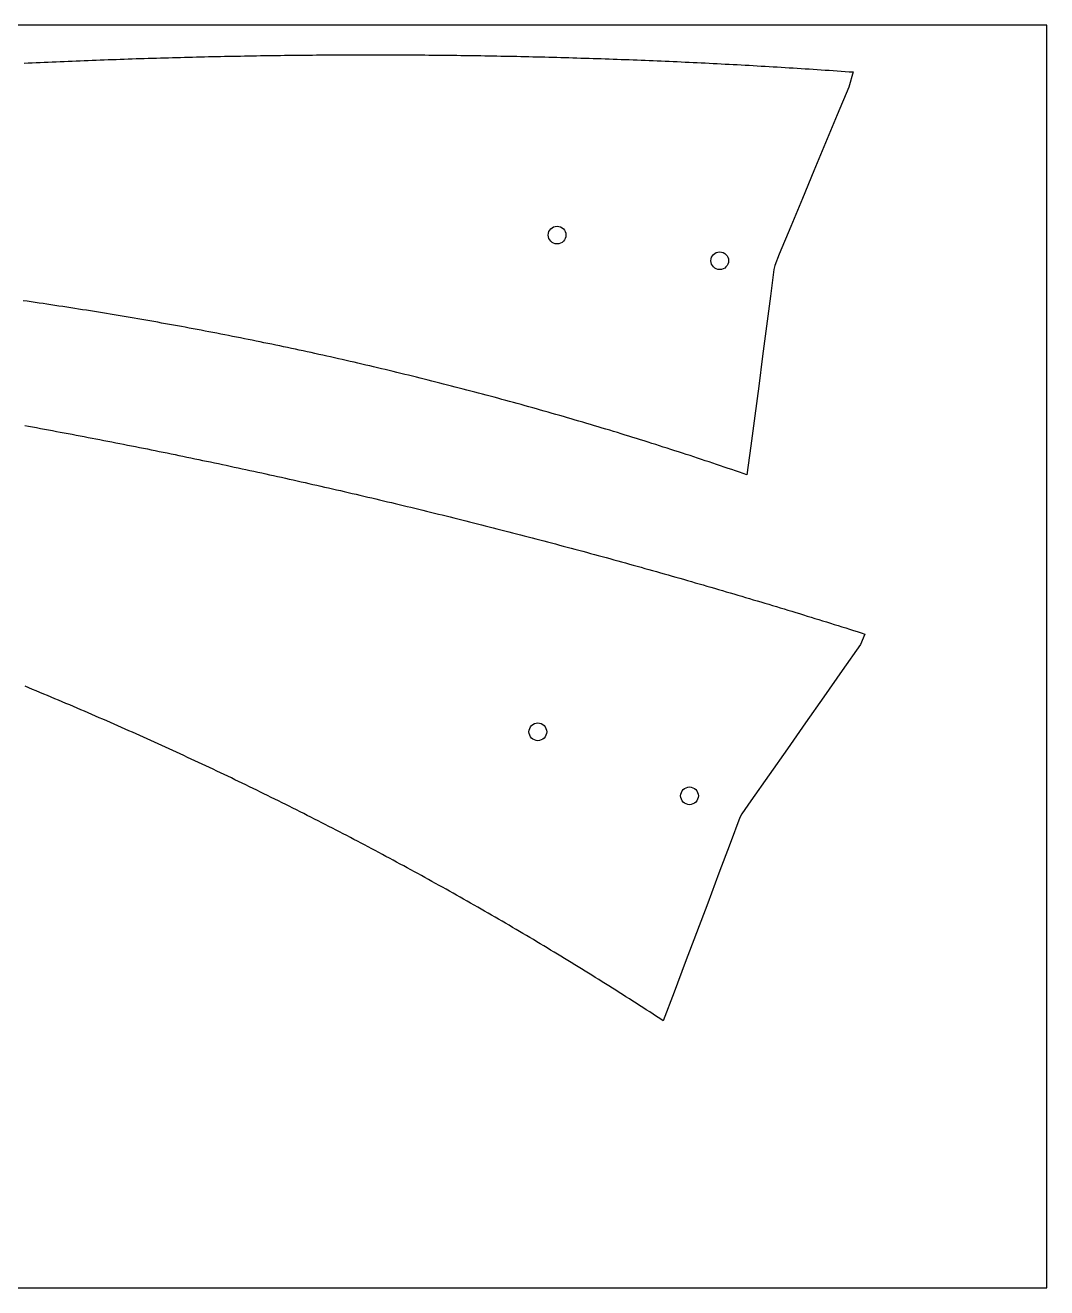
# Model space of a CAD drawing. Extents: x 2 to 322, y 1 to 49.
# Drawn here: x 284.88 to 322.11, y 0.74 to 46.74 of the extents above; entities that cross this region are included whole.
import ezdxf

# ---------------------------------------------------------------- set-up
doc = ezdxf.new("R2010")
doc.units = 0
doc.layers.get('0').update_dxf_attribs({"linetype": 'CONTINUOUS'})
doc.layers.add('CUT_SHEET', color=1, linetype='CONTINUOUS')
doc.layers.add('DRILLING', color=3, linetype='CONTINUOUS')

msp = doc.modelspace()

# ---------------------------------------------------------------- linework, layer by layer
for points in [[(284.844, 45.3614, 0), (284.99, 45.3683, 0), (285.136, 45.3751, 0), (285.282, 45.3819, 0), (285.428, 45.3885, 0), (285.574, 45.3951, 0), (285.72, 45.4017, 0), (285.866, 45.4081, 0), (286.011, 45.4145, 0), (286.157, 45.4208, 0), (286.303, 45.427, 0), (286.449, 45.4331, 0), (286.595, 45.4392, 0), (286.741, 45.4451, 0), (286.887, 45.451, 0), (287.033, 45.4569, 0), (287.179, 45.4626, 0), (287.325, 45.4683, 0), (287.471, 45.4739, 0), (287.617, 45.4794, 0), (287.763, 45.4848, 0), (287.909, 45.4902, 0), (288.055, 45.4955, 0), (288.2, 45.5007, 0), (288.346, 45.5058, 0), (288.492, 45.5108, 0), (288.638, 45.5158, 0), (288.784, 45.5207, 0), (288.93, 45.5255, 0), (289.076, 45.5302, 0), (289.222, 45.5349, 0), (289.368, 45.5395, 0), (289.514, 45.5439, 0), (289.66, 45.5484, 0), (289.806, 45.5527, 0), (289.952, 45.557, 0), (290.098, 45.5611, 0), (290.244, 45.5652, 0), (290.39, 45.5692, 0), (290.536, 45.5732, 0), (290.682, 45.577, 0), (290.828, 45.5808, 0), (290.974, 45.5845, 0), (291.12, 45.5881, 0), (291.266, 45.5917, 0), (291.412, 45.5951, 0), (291.558, 45.5985, 0), (291.704, 45.6018, 0), (291.85, 45.605, 0), (291.996, 45.6082, 0), (292.142, 45.6112, 0), (292.288, 45.6142, 0), (292.434, 45.6171, 0), (292.58, 45.6199, 0), (292.726, 45.6226, 0), (292.872, 45.6253, 0), (293.018, 45.6279, 0), (293.164, 45.6303, 0), (293.31, 45.6328, 0), (293.456, 45.6351, 0), (293.602, 45.6373, 0), (293.748, 45.6395, 0), (293.894, 45.6416, 0), (294.04, 45.6436, 0), (294.186, 45.6455, 0), (294.332, 45.6473, 0), (294.478, 45.6491, 0), (294.624, 45.6508, 0), (294.77, 45.6523, 0), (294.916, 45.6539, 0), (295.062, 45.6553, 0), (295.208, 45.6566, 0), (295.355, 45.6579, 0), (295.501, 45.6591, 0), (295.647, 45.6602, 0), (295.793, 45.6612, 0), (295.939, 45.6621, 0), (296.085, 45.6629, 0), (296.231, 45.6637, 0), (296.377, 45.6644, 0), (296.523, 45.665, 0), (296.669, 45.6655, 0), (296.815, 45.6659, 0), (296.961, 45.6663, 0), (297.107, 45.6665, 0), (297.253, 45.6667, 0), (297.399, 45.6668, 0), (297.545, 45.6668, 0), (297.691, 45.6667, 0), (297.837, 45.6666, 0), (297.983, 45.6663, 0), (298.129, 45.666, 0), (298.275, 45.6656, 0), (298.421, 45.6651, 0), (298.567, 45.6645, 0), (298.713, 45.6639, 0), (298.859, 45.6631, 0), (299.005, 45.6623, 0), (299.151, 45.6614, 0), (299.297, 45.6604, 0), (299.443, 45.6593, 0), (299.589, 45.6581, 0), (299.735, 45.6568, 0), (299.881, 45.6555, 0), (300.028, 45.6541, 0), (300.174, 45.6526, 0), (300.32, 45.651, 0), (300.466, 45.6493, 0), (300.612, 45.6475, 0), (300.758, 45.6456, 0), (300.904, 45.6437, 0), (301.05, 45.6417, 0), (301.196, 45.6395, 0), (301.342, 45.6373, 0), (301.488, 45.6351, 0), (301.634, 45.6327, 0), (301.78, 45.6302, 0), (301.926, 45.6277, 0), (302.072, 45.625, 0), (302.218, 45.6223, 0), (302.364, 45.6195, 0), (302.51, 45.6166, 0), (302.656, 45.6136, 0), (302.802, 45.6106, 0), (302.948, 45.6074, 0), (303.094, 45.6041, 0), (303.24, 45.6008, 0), (303.386, 45.5974, 0), (303.532, 45.5939, 0), (303.678, 45.5903, 0), (303.824, 45.5866, 0), (303.97, 45.5829, 0), (304.116, 45.579, 0), (304.262, 45.5751, 0), (304.408, 45.571, 0), (304.554, 45.5669, 0), (304.7, 45.5627, 0), (304.846, 45.5584, 0), (304.992, 45.554, 0), (305.138, 45.5496, 0), (305.284, 45.545, 0), (305.43, 45.5404, 0), (305.576, 45.5356, 0), (305.721, 45.5308, 0), (305.867, 45.5259, 0), (306.013, 45.5209, 0), (306.159, 45.5159, 0), (306.305, 45.5107, 0), (306.451, 45.5054, 0), (306.597, 45.5001, 0), (306.743, 45.4947, 0), (306.889, 45.4892, 0), (307.035, 45.4836, 0), (307.181, 45.4779, 0), (307.327, 45.4721, 0), (307.473, 45.4662, 0), (307.619, 45.4603, 0), (307.765, 45.4542, 0), (307.911, 45.4481, 0), (308.056, 45.4419, 0), (308.202, 45.4356, 0), (308.348, 45.4292, 0), (308.494, 45.4227, 0), (308.64, 45.4162, 0), (308.786, 45.4095, 0), (308.932, 45.4028, 0), (309.078, 45.396, 0), (309.224, 45.389, 0), (309.37, 45.382, 0), (309.515, 45.3749, 0), (309.661, 45.3678, 0), (309.807, 45.3605, 0), (309.953, 45.3532, 0), (310.099, 45.3457, 0), (310.245, 45.3382, 0), (310.391, 45.3306, 0), (310.536, 45.3229, 0), (310.682, 45.3151, 0), (310.828, 45.3072, 0), (310.974, 45.2992, 0), (311.12, 45.2912, 0), (311.266, 45.2831, 0), (311.411, 45.2748, 0), (311.557, 45.2665, 0), (311.703, 45.2581, 0), (311.849, 45.2496, 0), (311.995, 45.241, 0), (312.14, 45.2324, 0), (312.286, 45.2236, 0), (312.432, 45.2148, 0), (312.578, 45.2058, 0), (312.723, 45.1968, 0), (312.869, 45.1877, 0), (313.015, 45.1785, 0), (313.161, 45.1693, 0), (313.307, 45.1599, 0), (313.452, 45.1504, 0), (313.598, 45.1409, 0), (313.744, 45.1313, 0), (313.889, 45.1215, 0), (314.035, 45.1117, 0), (314.181, 45.1018, 0), (314.327, 45.0918, 0), (314.472, 45.0818, 0), (314.618, 45.0716, 0), (314.764, 45.0614, 0), (314.909, 45.051, 0), (315.055, 45.0406, 0), (314.896, 44.4898, 0), (314.474, 43.4744, 0), (314.052, 42.459, 0), (313.63, 41.4436, 0), (313.209, 40.4282, 0), (312.787, 39.4128, 0), (312.365, 38.3975, 0), (312.2, 37.987, 0), (312.168, 37.8445, 0), (312.041, 36.8673, 0), (311.899, 35.7771, 0), (311.757, 34.6868, 0), (311.614, 33.5966, 0), (311.472, 32.5063, 0), (311.33, 31.416, 0), (311.188, 30.3618, 0), (311.05, 30.4095, 0), (310.912, 30.4571, 0), (310.774, 30.5044, 0), (310.636, 30.5517, 0), (310.497, 30.5988, 0), (310.359, 30.6457, 0), (310.22, 30.6925, 0), (310.082, 30.7391, 0), (309.943, 30.7856, 0), (309.805, 30.8319, 0), (309.666, 30.8781, 0), (309.528, 30.9241, 0), (309.389, 30.97, 0), (309.25, 31.0157, 0), (309.111, 31.0613, 0), (308.972, 31.1067, 0), (308.834, 31.152, 0), (308.695, 31.1971, 0), (308.556, 31.2421, 0), (308.416, 31.2869, 0), (308.277, 31.3316, 0), (308.138, 31.3761, 0), (307.999, 31.4205, 0), (307.86, 31.4648, 0), (307.72, 31.5088, 0), (307.581, 31.5528, 0), (307.442, 31.5966, 0), (307.302, 31.6402, 0), (307.163, 31.6837, 0), (307.023, 31.727, 0), (306.883, 31.7702, 0), (306.744, 31.8132, 0), (306.604, 31.8561, 0), (306.464, 31.8989, 0), (306.325, 31.9415, 0), (306.185, 31.9839, 0), (306.045, 32.0262, 0), (305.905, 32.0684, 0), (305.765, 32.1104, 0), (305.625, 32.1522, 0), (305.485, 32.1939, 0), (305.345, 32.2355, 0), (305.205, 32.2769, 0), (305.065, 32.3182, 0), (304.924, 32.3593, 0), (304.784, 32.4002, 0), (304.644, 32.4411, 0), (304.503, 32.4817, 0), (304.363, 32.5223, 0), (304.222, 32.5626, 0), (304.082, 32.6029, 0), (303.941, 32.643, 0), (303.801, 32.6829, 0), (303.66, 32.7227, 0), (303.52, 32.7623, 0), (303.379, 32.8018, 0), (303.238, 32.8412, 0), (303.097, 32.8804, 0), (302.957, 32.9195, 0), (302.816, 32.9584, 0), (302.675, 32.9971, 0), (302.534, 33.0358, 0), (302.393, 33.0742, 0), (302.252, 33.1126, 0), (302.111, 33.1507, 0), (301.97, 33.1888, 0), (301.829, 33.2267, 0), (301.687, 33.2644, 0), (301.546, 33.302, 0), (301.405, 33.3395, 0), (301.264, 33.3768, 0), (301.122, 33.414, 0), (300.981, 33.451, 0), (300.84, 33.4879, 0), (300.698, 33.5246, 0), (300.557, 33.5612, 0), (300.415, 33.5976, 0), (300.274, 33.6339, 0), (300.132, 33.6701, 0), (299.991, 33.7061, 0), (299.849, 33.742, 0), (299.707, 33.7777, 0), (299.566, 33.8133, 0), (299.424, 33.8487, 0), (299.282, 33.884, 0), (299.14, 33.9191, 0), (298.998, 33.9541, 0), (298.856, 33.989, 0), (298.714, 34.0237, 0), (298.573, 34.0583, 0), (298.431, 34.0927, 0), (298.288, 34.127, 0), (298.146, 34.1611, 0), (298.004, 34.1951, 0), (297.862, 34.2289, 0), (297.72, 34.2626, 0), (297.578, 34.2962, 0), (297.436, 34.3296, 0), (297.293, 34.3629, 0), (297.151, 34.396, 0), (297.009, 34.429, 0), (296.866, 34.4618, 0), (296.724, 34.4945, 0), (296.582, 34.527, 0), (296.439, 34.5594, 0), (296.297, 34.5917, 0), (296.154, 34.6238, 0), (296.012, 34.6558, 0), (295.869, 34.6876, 0), (295.726, 34.7193, 0), (295.584, 34.7508, 0), (295.441, 34.7822, 0), (295.298, 34.8135, 0), (295.156, 34.8446, 0), (295.013, 34.8755, 0), (294.87, 34.9063, 0), (294.727, 34.937, 0), (294.584, 34.9675, 0), (294.441, 34.9979, 0), (294.299, 35.0282, 0), (294.156, 35.0582, 0), (294.013, 35.0882, 0), (293.87, 35.118, 0), (293.727, 35.1477, 0), (293.584, 35.1772, 0), (293.44, 35.2066, 0), (293.297, 35.2358, 0), (293.154, 35.2649, 0), (293.011, 35.2938, 0), (292.868, 35.3226, 0), (292.725, 35.3513, 0), (292.581, 35.3798, 0), (292.438, 35.4081, 0), (292.295, 35.4364, 0), (292.151, 35.4644, 0), (292.008, 35.4924, 0), (291.865, 35.5202, 0), (291.721, 35.5478, 0), (291.578, 35.5753, 0), (291.434, 35.6027, 0), (291.291, 35.6299, 0), (291.147, 35.6569, 0), (291.004, 35.6839, 0), (290.86, 35.7106, 0), (290.716, 35.7373, 0), (290.573, 35.7638, 0), (290.429, 35.7901, 0), (290.285, 35.8163, 0), (290.142, 35.8424, 0), (289.998, 35.8683, 0), (289.854, 35.8941, 0), (289.71, 35.9197, 0), (289.566, 35.9452, 0), (289.423, 35.9705, 0), (289.279, 35.9957, 0), (289.135, 36.0208, 0), (288.991, 36.0457, 0), (288.847, 36.0705, 0), (288.703, 36.0951, 0), (288.559, 36.1196, 0), (288.415, 36.1439, 0), (288.271, 36.1681, 0), (288.127, 36.1921, 0), (287.983, 36.216, 0), (287.839, 36.2398, 0), (287.694, 36.2634, 0), (287.55, 36.2869, 0), (287.406, 36.3102, 0), (287.262, 36.3334, 0), (287.118, 36.3564, 0), (286.973, 36.3793, 0), (286.829, 36.4021, 0), (286.685, 36.4247, 0), (286.54, 36.4472, 0), (286.396, 36.4695, 0), (286.252, 36.4917, 0), (286.107, 36.5137, 0), (285.963, 36.5356, 0), (285.819, 36.5573, 0), (285.674, 36.5789, 0), (285.53, 36.6004, 0), (285.385, 36.6217, 0), (285.241, 36.6429, 0), (285.096, 36.6639, 0), (284.951, 36.6848, 0), (284.807, 36.7055, 0)], [(284.862, 32.1602, 0), (285.006, 32.1338, 0), (285.151, 32.1073, 0), (285.295, 32.0808, 0), (285.44, 32.0541, 0), (285.584, 32.0274, 0), (285.728, 32.0006, 0), (285.873, 31.9737, 0), (286.017, 31.9467, 0), (286.161, 31.9196, 0), (286.306, 31.8925, 0), (286.45, 31.8653, 0), (286.594, 31.8379, 0), (286.739, 31.8106, 0), (286.883, 31.7831, 0), (287.027, 31.7555, 0), (287.171, 31.7279, 0), (287.316, 31.7002, 0), (287.46, 31.6724, 0), (287.604, 31.6445, 0), (287.748, 31.6165, 0), (287.892, 31.5885, 0), (288.037, 31.5604, 0), (288.181, 31.5322, 0), (288.325, 31.5039, 0), (288.469, 31.4755, 0), (288.613, 31.447, 0), (288.757, 31.4185, 0), (288.901, 31.3898, 0), (289.045, 31.3611, 0), (289.189, 31.3323, 0), (289.333, 31.3035, 0), (289.477, 31.2745, 0), (289.621, 31.2454, 0), (289.765, 31.2163, 0), (289.909, 31.1871, 0), (290.053, 31.1578, 0), (290.197, 31.1284, 0), (290.341, 31.099, 0), (290.484, 31.0694, 0), (290.628, 31.0398, 0), (290.772, 31.0101, 0), (290.916, 30.9803, 0), (291.06, 30.9504, 0), (291.203, 30.9204, 0), (291.347, 30.8904, 0), (291.491, 30.8603, 0), (291.635, 30.8301, 0), (291.778, 30.7998, 0), (291.922, 30.7694, 0), (292.066, 30.7389, 0), (292.209, 30.7084, 0), (292.353, 30.6778, 0), (292.497, 30.647, 0), (292.64, 30.6162, 0), (292.784, 30.5854, 0), (292.927, 30.5544, 0), (293.071, 30.5234, 0), (293.214, 30.4922, 0), (293.358, 30.461, 0), (293.501, 30.4297, 0), (293.645, 30.3983, 0), (293.788, 30.3669, 0), (293.932, 30.3353, 0), (294.075, 30.3037, 0), (294.219, 30.272, 0), (294.362, 30.2402, 0), (294.505, 30.2083, 0), (294.649, 30.1763, 0), (294.792, 30.1443, 0), (294.935, 30.1121, 0), (295.079, 30.0799, 0), (295.222, 30.0476, 0), (295.365, 30.0152, 0), (295.508, 29.9828, 0), (295.652, 29.9502, 0), (295.795, 29.9176, 0), (295.938, 29.8848, 0), (296.081, 29.852, 0), (296.224, 29.8191, 0), (296.367, 29.7862, 0), (296.511, 29.7531, 0), (296.654, 29.72, 0), (296.797, 29.6868, 0), (296.94, 29.6534, 0), (297.083, 29.6201, 0), (297.226, 29.5866, 0), (297.369, 29.553, 0), (297.512, 29.5194, 0), (297.655, 29.4856, 0), (297.798, 29.4518, 0), (297.94, 29.4179, 0), (298.083, 29.384, 0), (298.226, 29.3499, 0), (298.369, 29.3157, 0), (298.512, 29.2815, 0), (298.655, 29.2472, 0), (298.797, 29.2128, 0), (298.94, 29.1783, 0), (299.083, 29.1437, 0), (299.226, 29.1091, 0), (299.368, 29.0744, 0), (299.511, 29.0395, 0), (299.654, 29.0046, 0), (299.796, 28.9696, 0), (299.939, 28.9346, 0), (300.081, 28.8994, 0), (300.224, 28.8642, 0), (300.367, 28.8288, 0), (300.509, 28.7934, 0), (300.652, 28.7579, 0), (300.794, 28.7224, 0), (300.937, 28.6867, 0), (301.079, 28.651, 0), (301.221, 28.6151, 0), (301.364, 28.5792, 0), (301.506, 28.5432, 0), (301.649, 28.5071, 0), (301.791, 28.471, 0), (301.933, 28.4347, 0), (302.076, 28.3984, 0), (302.218, 28.362, 0), (302.36, 28.3254, 0), (302.502, 28.2889, 0), (302.645, 28.2522, 0), (302.787, 28.2154, 0), (302.929, 28.1786, 0), (303.071, 28.1416, 0), (303.213, 28.1046, 0), (303.355, 28.0675, 0), (303.497, 28.0304, 0), (303.639, 27.9931, 0), (303.781, 27.9557, 0), (303.923, 27.9183, 0), (304.065, 27.8808, 0), (304.207, 27.8432, 0), (304.349, 27.8055, 0), (304.491, 27.7677, 0), (304.633, 27.7299, 0), (304.775, 27.6919, 0), (304.917, 27.6539, 0), (305.059, 27.6158, 0), (305.201, 27.5776, 0), (305.342, 27.5393, 0), (305.484, 27.501, 0), (305.626, 27.4625, 0), (305.768, 27.424, 0), (305.909, 27.3854, 0), (306.051, 27.3467, 0), (306.193, 27.3079, 0), (306.334, 27.269, 0), (306.476, 27.23, 0), (306.617, 27.191, 0), (306.759, 27.1519, 0), (306.9, 27.1127, 0), (307.042, 27.0734, 0), (307.183, 27.034, 0), (307.325, 26.9945, 0), (307.466, 26.955, 0), (307.608, 26.9154, 0), (307.749, 26.8756, 0), (307.89, 26.8358, 0), (308.032, 26.796, 0), (308.173, 26.756, 0), (308.314, 26.7159, 0), (308.456, 26.6758, 0), (308.597, 26.6356, 0), (308.738, 26.5953, 0), (308.879, 26.5549, 0), (309.021, 26.5144, 0), (309.162, 26.4739, 0), (309.303, 26.4332, 0), (309.444, 26.3925, 0), (309.585, 26.3517, 0), (309.726, 26.3108, 0), (309.867, 26.2698, 0), (310.008, 26.2287, 0), (310.149, 26.1876, 0), (310.29, 26.1463, 0), (310.431, 26.105, 0), (310.572, 26.0636, 0), (310.713, 26.0221, 0), (310.854, 25.9806, 0), (310.994, 25.9389, 0), (311.135, 25.8972, 0), (311.276, 25.8553, 0), (311.417, 25.8134, 0), (311.557, 25.7714, 0), (311.698, 25.7294, 0), (311.839, 25.6872, 0), (311.979, 25.645, 0), (312.12, 25.6026, 0), (312.261, 25.5602, 0), (312.401, 25.5177, 0), (312.542, 25.4751, 0), (312.682, 25.4325, 0), (312.823, 25.3897, 0), (312.963, 25.3469, 0), (313.104, 25.3039, 0), (313.244, 25.2609, 0), (313.385, 25.2178, 0), (313.525, 25.1747, 0), (313.665, 25.1314, 0), (313.806, 25.0881, 0), (313.946, 25.0446, 0), (314.086, 25.0011, 0), (314.226, 24.9575, 0), (314.367, 24.9139, 0), (314.507, 24.8701, 0), (314.647, 24.8262, 0), (314.787, 24.7823, 0), (314.927, 24.7383, 0), (315.067, 24.6942, 0), (315.207, 24.65, 0), (315.347, 24.6057, 0), (315.487, 24.5614, 0), (315.323, 24.1754, 0), (314.657, 23.227, 0), (313.991, 22.2786, 0), (313.325, 21.3302, 0), (312.659, 20.3818, 0), (311.993, 19.4334, 0), (311.327, 18.4851, 0), (310.994, 18.005, 0), (310.929, 17.8732, 0), (310.574, 16.9298, 0), (310.165, 15.8453, 0), (309.757, 14.7607, 0), (309.348, 13.6762, 0), (308.94, 12.5917, 0), (308.531, 11.5071, 0), (308.135, 10.4704, 0), (308.012, 10.5507, 0), (307.889, 10.6309, 0), (307.765, 10.7109, 0), (307.642, 10.7908, 0), (307.519, 10.8705, 0), (307.395, 10.9502, 0), (307.272, 11.0297, 0), (307.148, 11.109, 0), (307.025, 11.1882, 0), (306.901, 11.2673, 0), (306.777, 11.3463, 0), (306.653, 11.4251, 0), (306.529, 11.5038, 0), (306.405, 11.5823, 0), (306.281, 11.6607, 0), (306.157, 11.739, 0), (306.032, 11.8171, 0), (305.908, 11.8951, 0), (305.783, 11.973, 0), (305.659, 12.0507, 0), (305.534, 12.1283, 0), (305.409, 12.2057, 0), (305.284, 12.283, 0), (305.16, 12.3602, 0), (305.034, 12.4372, 0), (304.909, 12.5141, 0), (304.784, 12.5909, 0), (304.659, 12.6675, 0), (304.533, 12.744, 0), (304.408, 12.8203, 0), (304.282, 12.8965, 0), (304.157, 12.9726, 0), (304.031, 13.0485, 0), (303.905, 13.1243, 0), (303.779, 13.2, 0), (303.653, 13.2755, 0), (303.527, 13.3509, 0), (303.401, 13.4261, 0), (303.275, 13.5012, 0), (303.149, 13.5762, 0), (303.022, 13.651, 0), (302.896, 13.7257, 0), (302.769, 13.8002, 0), (302.643, 13.8746, 0), (302.516, 13.9489, 0), (302.389, 14.023, 0), (302.262, 14.097, 0), (302.135, 14.1709, 0), (302.008, 14.2446, 0), (301.881, 14.3181, 0), (301.754, 14.3916, 0), (301.626, 14.4649, 0), (301.499, 14.538, 0), (301.372, 14.6111, 0), (301.244, 14.6839, 0), (301.116, 14.7567, 0), (300.989, 14.8293, 0), (300.861, 14.9018, 0), (300.733, 14.9741, 0), (300.605, 15.0463, 0), (300.477, 15.1184, 0), (300.349, 15.1903, 0), (300.221, 15.2621, 0), (300.093, 15.3337, 0), (299.964, 15.4052, 0), (299.836, 15.4766, 0), (299.707, 15.5478, 0), (299.579, 15.6189, 0), (299.45, 15.6898, 0), (299.321, 15.7607, 0), (299.193, 15.8313, 0), (299.064, 15.9019, 0), (298.935, 15.9723, 0), (298.806, 16.0425, 0), (298.677, 16.1127, 0), (298.548, 16.1826, 0), (298.418, 16.2525, 0), (298.289, 16.3222, 0), (298.16, 16.3918, 0), (298.03, 16.4612, 0), (297.9, 16.5305, 0), (297.771, 16.5997, 0), (297.641, 16.6687, 0), (297.511, 16.7376, 0), (297.381, 16.8063, 0), (297.252, 16.875, 0), (297.122, 16.9434, 0), (296.991, 17.0118, 0), (296.861, 17.08, 0), (296.731, 17.148, 0), (296.601, 17.2159, 0), (296.47, 17.2837, 0), (296.34, 17.3514, 0), (296.209, 17.4189, 0), (296.079, 17.4863, 0), (295.948, 17.5535, 0), (295.818, 17.6206, 0), (295.687, 17.6876, 0), (295.556, 17.7544, 0), (295.425, 17.8211, 0), (295.294, 17.8876, 0), (295.163, 17.954, 0), (295.032, 18.0203, 0), (294.9, 18.0865, 0), (294.769, 18.1525, 0), (294.638, 18.2183, 0), (294.506, 18.2841, 0), (294.375, 18.3496, 0), (294.243, 18.4151, 0), (294.112, 18.4804, 0), (293.98, 18.5456, 0), (293.848, 18.6106, 0), (293.716, 18.6755, 0), (293.584, 18.7403, 0), (293.452, 18.8049, 0), (293.32, 18.8694, 0), (293.188, 18.9338, 0), (293.056, 18.998, 0), (292.924, 19.0621, 0), (292.792, 19.1261, 0), (292.659, 19.1899, 0), (292.527, 19.2535, 0), (292.394, 19.3171, 0), (292.262, 19.3805, 0), (292.129, 19.4437, 0), (291.996, 19.5069, 0), (291.863, 19.5699, 0), (291.731, 19.6327, 0), (291.598, 19.6954, 0), (291.465, 19.758, 0), (291.332, 19.8204, 0), (291.199, 19.8827, 0), (291.065, 19.9449, 0), (290.932, 20.007, 0), (290.799, 20.0688, 0), (290.666, 20.1306, 0), (290.532, 20.1922, 0), (290.399, 20.2537, 0), (290.265, 20.3151, 0), (290.132, 20.3763, 0), (289.998, 20.4374, 0), (289.864, 20.4983, 0), (289.73, 20.5591, 0), (289.597, 20.6198, 0), (289.463, 20.6803, 0), (289.329, 20.7407, 0), (289.195, 20.801, 0), (289.061, 20.8611, 0), (288.926, 20.9211, 0), (288.792, 20.9809, 0), (288.658, 21.0406, 0), (288.524, 21.1002, 0), (288.389, 21.1597, 0), (288.255, 21.219, 0), (288.12, 21.2782, 0), (287.986, 21.3372, 0), (287.851, 21.3961, 0), (287.716, 21.4549, 0), (287.582, 21.5135, 0), (287.447, 21.572, 0), (287.312, 21.6303, 0), (287.177, 21.6886, 0), (287.042, 21.7467, 0), (286.907, 21.8046, 0), (286.772, 21.8624, 0), (286.637, 21.9201, 0), (286.502, 21.9777, 0), (286.366, 22.0351, 0), (286.231, 22.0924, 0), (286.096, 22.1495, 0), (285.96, 22.2065, 0), (285.825, 22.2634, 0), (285.689, 22.3201, 0), (285.554, 22.3767, 0), (285.418, 22.4332, 0), (285.282, 22.4895, 0), (285.146, 22.5457, 0), (285.011, 22.6018, 0), (284.875, 22.6577, 0)]]:
    msp.add_polyline3d(points)
at = {"layer": 'CUT_SHEET'}
msp.add_lwpolyline([(228.11377, 46.74304), (228.11377, 0.74304), (322.11377, 0.74304), (322.11377, 46.74304)], close=True, dxfattribs=at)
at = {"layer": 'DRILLING'}
for centre in [(304.26717, 39.09882), (310.19405, 38.16497), (303.5647, 20.99863), (309.09291, 18.66649)]:
    msp.add_circle(centre, 0.3225, dxfattribs=at)

doc.saveas('drawing.dxf')
